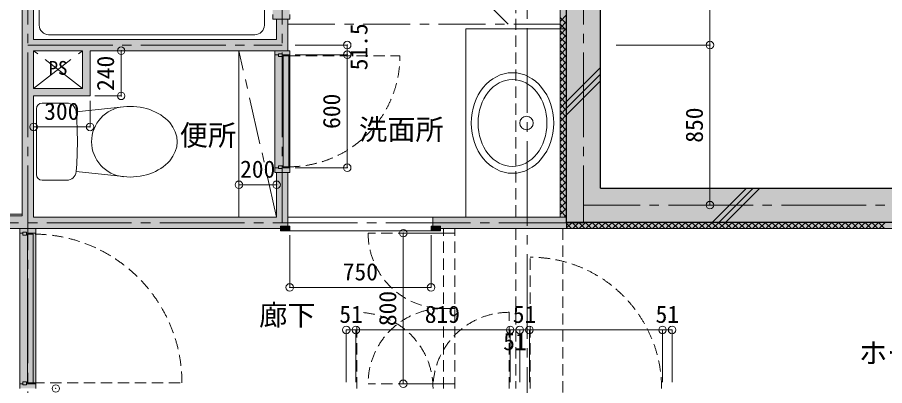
# Model space of a CAD drawing. Units: millimetres at full size, sheet at 1:50. Extents: x -9674 to 9699, y -6794 to 6791.
# Drawn here: x -789 to 3816, y 293 to 2249 of the extents above; entities that cross this region are included whole.
import ezdxf
from ezdxf.enums import TextEntityAlignment as Align

# ---------------------------------------------------------------- set-up
doc = ezdxf.new("R2010")
doc.units = ezdxf.units.MM
doc.header["$LTSCALE"] = 50
doc.header["$PDMODE"] = 32
doc.header["$PDSIZE"] = 40
for name, pattern in [('CHAIN1', [8, 5, -1, 1, -1]), ('CHAIN2', [12, 9, -1, 1, -1]), ('DASHED1', [1.8, 1.2, -0.6])]:
    doc.linetypes.add(name, pattern=pattern)
for name, color, linetype, lineweight in [('1-0_芯', 7, 'CHAIN2', 9), ('1-1_躯体', 2, 'Continuous', 25), ('1-2_間仕切', 3, 'Continuous', 18), ('1-3_建具', 3, 'Continuous', 18), ('1-4_仕上げ', 4, 'Continuous', 9), ('1-5_設備', 7, 'Continuous', 9), ('1-7_その他', 7, 'DASHED1', 9), ('1-8_ハッチ', 4, 'Continuous', 9), ('1-A_文字', 7, 'Continuous', 9), ('1-B_寸法', 7, 'Continuous', 9), ('1-C_梁', 7, 'DASHED1', 9), ('1-D_記号', 7, 'CHAIN1', 9)]:
    doc.layers.add(name, color=color, linetype=linetype, lineweight=lineweight)
for name, color, linetype in [('4-0', 1, 'Continuous'), ('4-2', 4, 'Continuous'), ('4-F', 4, 'Continuous')]:
    doc.layers.add(name, color=color, linetype=linetype)
doc.styles.add('ＭＳ ゴシック', font='')
doc.styles.get('ＭＳ ゴシック').set_extended_font_data('MS Gothic')

msp = doc.modelspace()

# ---------------------------------------------------------------- linework, layer by layer
at = {"layer": '1-0_芯'}
for p, q in [((-732.5, 5061.86), (-732.5, 247.86)), ((617.5, 5061.86), (617.5, 1157.86)), ((1917.5, -3658.14), (1917.5, 5061.86)), ((2217.5, 5061.86), (2217.5, 1157.86)), ((-732.5, 2101.86), (617.5, 2101.86)), ((8517.5, 1251.86), (2217.5, 1251.86)), ((-3032.5, 1157.86), (2217.5, 1157.86))]:
    msp.add_line(p, q, dxfattribs=at)
at = {"layer": '1-1_躯体'}
for p, q in [((2127.5, 1161.86), (2127.5, 3176.86)), ((2307.5, 1341.86), (5182.5, 1341.86)), ((2127.5, 1161.86), (6807.5, 1161.86))]:
    msp.add_line(p, q, dxfattribs=at)
msp.add_lwpolyline([(2307.5, 1341.86), (2307.5, 3951.86), (6557.5, 3951.86)], dxfattribs=at)
at = {"layer": '1-2_間仕切'}
for p, q in [((-702.5, 3986.86), (-702.5, 2131.86)), ((-762.5, 3601.86), (-762.5, 1194.86)), ((587.5, 2239.86), (587.5, 2131.86)), ((647.5, 2239.86), (647.5, 2071.86)), ((-702.5, 2131.86), (587.5, 2131.86)), ((-702.5, 2071.86), (-702.5, 1871.86)), ((-702.5, 2071.86), (-442.5, 2071.86)), ((-442.5, 1871.86), (-442.5, 2071.86)), ((-402.5, 1831.86), (-402.5, 2071.86)), ((-402.5, 2071.86), (587.5, 2071.86)), ((-702.5, 1871.86), (-442.5, 1871.86)), ((-702.5, 1831.86), (-702.5, 1187.86)), ((-702.5, 1831.86), (-402.5, 1831.86)), ((587.5, 1425.36), (587.5, 1187.86)), ((647.5, 1425.36), (647.5, 1140.36)), ((-1307.5, 1194.86), (-762.5, 1194.86)), ((-702.5, 1187.86), (587.5, 1187.86)), ((1417.5, 1187.86), (1417.5, 1140.36)), ((2127.5, 1187.86), (1417.5, 1187.86)), ((2127.5, 1126.86), (2127.5, 1161.86)), ((-1307.5, 1127.86), (607.5, 1127.86)), ((2127.5, 1126.86), (1457.5, 1126.86))]:
    msp.add_line(p, q, dxfattribs=at)
at = {"layer": '1-2_間仕切', "color": 7, "lineweight": 9}
msp.add_line((657.5, 2050.36), (657.5, 1450.36), dxfattribs=at)
at = {"layer": '1-3_建具', "color": 7, "lineweight": 9}
for p, q in [((567.5, 2264.86), (567.5, 2239.86)), ((657.5, 2264.86), (657.5, 2239.86)), ((567.5, 2239.86), (657.5, 2239.86)), ((577.5, 1450.36), (577.5, 2050.36)), ((1417.5, 1187.86), (647.5, 1187.86)), ((657.5, 1115.36), (1407.5, 1115.36)), ((-775, 302.86), (-775, 1102.86)), ((-690, 1102.86), (-690, 302.86))]:
    msp.add_line(p, q, dxfattribs=at)
at = {"layer": '1-3_建具'}
for p, q in [((577.5, 2071.86), (577.5, 2050.36)), ((657.5, 2071.86), (577.5, 2071.86)), ((577.5, 2050.36), (597.5, 2050.36)), ((597.5, 2040.36), (597.5, 2055.36)), ((617.5, 2040.36), (597.5, 2040.36)), ((617.5, 2050.36), (657.5, 2050.36)), ((652.5, 2045.36), (622.5, 2045.36)), ((622.5, 2045.36), (622.5, 1455.36)), ((652.5, 1455.36), (652.5, 2045.36)), ((657.5, 2071.86), (657.5, 2050.36)), ((577.5, 1450.36), (577.5, 1425.36)), ((577.5, 1450.36), (597.5, 1450.36)), ((597.5, 1460.36), (617.5, 1460.36)), ((597.5, 1445.36), (597.5, 1460.36)), ((617.5, 1445.36), (597.5, 1445.36)), ((617.5, 1460.36), (617.5, 1445.36)), ((617.5, 1450.36), (657.5, 1450.36)), ((622.5, 1455.36), (652.5, 1455.36)), ((657.5, 1450.36), (657.5, 1425.36)), ((657.5, 1425.36), (577.5, 1425.36)), ((-775, 1127.86), (-775, 1102.86)), ((-690, 1127.86), (-775, 1127.86)), ((-760, 1092.86), (-760, 1107.86)), ((-760, 1107.86), (-740, 1107.86)), ((-740, 1107.86), (-740, 1092.86)), ((-690, 1127.86), (-690, 1102.86)), ((-760, 1102.86), (-775, 1102.86)), ((-740, 1092.86), (-760, 1092.86)), ((-740, 1102.86), (-690, 1102.86)), ((-735, 1097.86), (-705, 1097.86)), ((-735, 307.86), (-735, 1097.86)), ((-705, 1097.86), (-705, 307.86)), ((-775, 302.86), (-775, 277.86)), ((-760, 302.86), (-775, 302.86)), ((-740, 312.86), (-760, 312.86)), ((-760, 297.86), (-760, 312.86)), ((-740, 297.86), (-760, 297.86)), ((-740, 297.86), (-740, 312.86)), ((-740, 302.86), (-690, 302.86)), ((-705, 307.86), (-735, 307.86)), ((-690, 302.86), (-690, 277.86))]:
    msp.add_line(p, q, dxfattribs=at)
at = {"layer": '1-3_建具', "color": 7, "linetype": 'DASHED1', "lineweight": 9}
for p, q in [((652.5, 2045.36), (1242.5, 2045.36)), ((1473.5, 277.86), (1473.5, 1127.86)), ((1533.5, 277.86), (1533.5, 1127.86)), ((1473.5, 1102.86), (1073.5, 1102.86)), ((1533.5, 1102.86), (1473.5, 1102.86)), ((1934.5, 277.86), (1934.5, 974.86)), ((1473.5, 702.86), (1533.5, 702.86)), ((1013.5, 277.86), (1013.5, 682.36)), ((1822.5, 277.86), (1822.5, 682.36)), ((-705, 307.86), (85, 307.86)), ((1473.5, 302.86), (1073.5, 302.86)), ((1473.5, 302.86), (1533.5, 302.86))]:
    msp.add_line(p, q, dxfattribs=at)
at = {"layer": '1-3_建具'}
for points in [[(597.5, 2055.36), (617.5, 2055.36), (617.5, 2040.36)], [(607.5, 1140.36), (607.5, 1115.36), (657.5, 1115.36)], [(607.5, 1140.36), (657.5, 1140.36), (657.5, 1115.36)], [(1457.5, 1140.36), (1407.5, 1140.36), (1407.5, 1115.36)], [(1457.5, 1140.36), (1457.5, 1115.36), (1407.5, 1115.36)]]:
    msp.add_lwpolyline(points, dxfattribs=at)
at = {"layer": '1-3_建具', "color": 7, "linetype": 'DASHED1', "lineweight": 9}
for centre, radius, start, end in [((652.5, 2045.36), 590, 270, 0), ((-705, 307.86), 790, 0, 90), ((1473.5, 1102.86), 400, 180, 270), ((1934.5, 277.86), 697, 0, 90), ((1473.5, 302.86), 400, 90, 180), ((1013.5, 277.86), 404.5, 0, 90), ((1822.5, 277.86), 404.5, 90, 180)]:
    msp.add_arc(centre, radius, start, end, dxfattribs=at)
at = {"layer": '1-4_仕上げ'}
msp.add_line((387.5, 2071.86), (387.5, 1187.86), dxfattribs=at)
at = {"layer": '1-5_設備'}
for p, q in [((-672.5, 2206.86), (-672.5, 3896.86)), ((522.5, 2206.86), (522.5, 3896.86)), ((1592.5, 1187.86), (1592.5, 2187.86)), ((2127.5, 2187.86), (1592.5, 2187.86)), ((472.5, 2156.86), (-622.5, 2156.86)), ((-687.5, 1763.52), (-687.5, 1413.52)), ((-657.5, 1793.52), (-526.25, 1793.52)), ((-476.41, 1747.51), (-225.35, 1774.17)), ((-476.41, 1429.52), (-225.35, 1402.87)), ((-657.5, 1383.52), (-526.25, 1383.52)), ((-1307.5, 1203.86), (-762.5, 1203.86))]:
    msp.add_line(p, q, dxfattribs=at)
msp.add_circle((1914.26, 1687.86), 36, dxfattribs=at)
for centre, radius, start, end in [((-622.5, 2206.86), 50, 180, 270), ((472.5, 2206.86), 50, 270, 0), ((-657.5, 1763.52), 30, 90, 180), ((-526.25, 1743.52), 50, 4.58409, 90), ((-208.23, 1588.52), 186.44, 95.26901, 264.731), ((-2459.44, 1588.52), 1989.39, 355.41592, 4.58409), ((-526.25, 1433.52), 50, 270, 355.41592), ((-657.5, 1413.52), 30, 180, 270)]:
    msp.add_arc(centre, radius, start, end, dxfattribs=at)
for major_axis, ratio in [((0, 267), 0.8202), ((0, 231), 0.7922)]:
    msp.add_ellipse((1839.86, 1687.86), major_axis=major_axis, ratio=ratio, dxfattribs=at)
msp.add_ellipse((-190.31, 1588.52), major_axis=(250, 0), ratio=0.75, start_param=4.5717765, end_param=7.9945944, dxfattribs=at)
at = {"layer": '1-7_その他', "color": 4, "linetype": 'CHAIN1'}
for p, q in [((-702.5, 1871.86), (-442.5, 2071.86)), ((-442.5, 1871.86), (-702.5, 2071.86)), ((587.5, 1187.86), (387.5, 2071.86))]:
    msp.add_line(p, q, dxfattribs=at)
at = {"layer": '1-8_ハッチ'}
for p, q in [((2092.5, 1187.86), (2092.5, 3141.86)), ((2092.5, 2226.63), (2127.5, 2261.63)), ((2092.5, 2248.91), (2127.5, 2213.91)), ((2092.5, 2191.27), (2127.5, 2226.27)), ((2092.5, 2213.56), (2127.5, 2178.56)), ((2092.5, 2155.92), (2127.5, 2190.92)), ((2092.5, 2178.2), (2127.5, 2143.2)), ((2092.5, 2120.56), (2127.5, 2155.56)), ((2092.5, 2142.85), (2127.5, 2107.85)), ((2092.5, 2085.21), (2127.5, 2120.21)), ((2092.5, 2107.49), (2127.5, 2072.49)), ((2092.5, 2049.85), (2127.5, 2084.85)), ((2092.5, 2072.14), (2127.5, 2037.14)), ((2092.5, 2014.5), (2127.5, 2049.5)), ((2092.5, 2036.78), (2127.5, 2001.78)), ((2092.5, 1979.14), (2127.5, 2014.14)), ((2092.5, 2001.43), (2127.5, 1966.43)), ((2127.5, 1802.01), (2307.5, 1982.01)), ((2092.5, 1943.78), (2127.5, 1978.78)), ((2092.5, 1966.07), (2127.5, 1931.07)), ((2092.5, 1908.43), (2127.5, 1943.43)), ((2127.5, 1766.65), (2307.5, 1946.65)), ((2092.5, 1930.71), (2127.5, 1895.71)), ((2092.5, 1873.07), (2127.5, 1908.07)), ((2092.5, 1895.36), (2127.5, 1860.36)), ((2127.5, 1731.3), (2307.5, 1911.3)), ((2092.5, 1837.72), (2127.5, 1872.72)), ((2092.5, 1860), (2127.5, 1825)), ((2092.5, 1802.36), (2127.5, 1837.36)), ((2092.5, 1824.65), (2127.5, 1789.65)), ((2092.5, 1767.01), (2127.5, 1802.01)), ((2092.5, 1789.29), (2127.5, 1754.29)), ((2092.5, 1731.65), (2127.5, 1766.65)), ((2092.5, 1753.94), (2127.5, 1718.94)), ((2092.5, 1696.3), (2127.5, 1731.3)), ((2092.5, 1718.58), (2127.5, 1683.58)), ((2092.5, 1660.94), (2127.5, 1695.94)), ((2092.5, 1683.23), (2127.5, 1648.23)), ((2092.5, 1625.59), (2127.5, 1660.59)), ((2092.5, 1647.87), (2127.5, 1612.87)), ((2092.5, 1590.23), (2127.5, 1625.23)), ((2092.5, 1612.52), (2127.5, 1577.52)), ((2092.5, 1554.88), (2127.5, 1589.88)), ((2092.5, 1577.16), (2127.5, 1542.16)), ((2092.5, 1519.52), (2127.5, 1554.52)), ((2092.5, 1541.81), (2127.5, 1506.81)), ((2092.5, 1484.17), (2127.5, 1519.17)), ((2092.5, 1506.45), (2127.5, 1471.45)), ((2092.5, 1448.81), (2127.5, 1483.81)), ((2092.5, 1471.1), (2127.5, 1436.1)), ((2092.5, 1413.45), (2127.5, 1448.45)), ((2092.5, 1435.74), (2127.5, 1400.74)), ((2092.5, 1378.1), (2127.5, 1413.1)), ((2092.5, 1400.38), (2127.5, 1365.38)), ((2092.5, 1342.74), (2127.5, 1377.74)), ((2092.5, 1365.03), (2127.5, 1330.03)), ((2092.5, 1307.39), (2127.5, 1342.39)), ((2901.56, 1161.86), (3081.56, 1341.86)), ((2936.92, 1161.86), (3116.92, 1341.86)), ((2972.27, 1161.86), (3152.27, 1341.86)), ((2092.5, 1329.67), (2127.5, 1294.67)), ((2092.5, 1272.03), (2127.5, 1307.03)), ((2092.5, 1294.32), (2127.5, 1259.32)), ((2092.5, 1236.68), (2127.5, 1271.68)), ((2092.5, 1258.96), (2127.5, 1223.96)), ((2092.5, 1201.32), (2127.5, 1236.32)), ((2092.5, 1223.61), (2127.5, 1188.61)), ((2114.39, 1187.86), (2127.5, 1200.97)), ((2092.5, 1188.25), (2092.9, 1187.86)), ((2127.5, 1130.26), (2159.1, 1161.86)), ((2127.5, 1153.25), (2153.9, 1126.86)), ((2154.25, 1161.86), (2189.25, 1126.86)), ((2159.45, 1126.86), (2194.45, 1161.86)), ((2189.61, 1161.86), (2224.61, 1126.86)), ((2194.81, 1126.86), (2229.81, 1161.86)), ((2224.96, 1161.86), (2259.96, 1126.86)), ((2230.17, 1126.86), (2265.17, 1161.86)), ((2260.32, 1161.86), (2295.32, 1126.86)), ((2265.52, 1126.86), (2300.52, 1161.86)), ((2295.67, 1161.86), (2330.67, 1126.86)), ((2300.88, 1126.86), (2335.88, 1161.86)), ((2331.03, 1161.86), (2366.03, 1126.86)), ((2336.23, 1126.86), (2371.23, 1161.86)), ((2366.38, 1161.86), (2401.38, 1126.86)), ((2371.59, 1126.86), (2406.59, 1161.86)), ((2401.74, 1161.86), (2436.74, 1126.86)), ((2406.94, 1126.86), (2441.94, 1161.86)), ((2437.1, 1161.86), (2472.1, 1126.86)), ((2442.3, 1126.86), (2477.3, 1161.86)), ((2472.45, 1161.86), (2507.45, 1126.86)), ((2477.65, 1126.86), (2512.65, 1161.86)), ((2507.81, 1161.86), (2542.81, 1126.86)), ((2513.01, 1126.86), (2548.01, 1161.86)), ((2543.16, 1161.86), (2578.16, 1126.86)), ((2548.36, 1126.86), (2583.36, 1161.86)), ((2578.52, 1161.86), (2613.52, 1126.86)), ((2583.72, 1126.86), (2618.72, 1161.86)), ((2613.87, 1161.86), (2648.87, 1126.86)), ((2619.07, 1126.86), (2654.07, 1161.86)), ((2649.23, 1161.86), (2684.23, 1126.86)), ((2654.43, 1126.86), (2689.43, 1161.86)), ((2684.58, 1161.86), (2719.58, 1126.86)), ((2689.78, 1126.86), (2724.78, 1161.86)), ((2719.94, 1161.86), (2754.94, 1126.86)), ((2725.14, 1126.86), (2760.14, 1161.86)), ((2755.29, 1161.86), (2790.29, 1126.86)), ((2760.5, 1126.86), (2795.5, 1161.86)), ((2790.65, 1161.86), (2825.65, 1126.86)), ((2795.85, 1126.86), (2830.85, 1161.86)), ((2826, 1161.86), (2861, 1126.86)), ((2831.21, 1126.86), (2866.21, 1161.86)), ((2861.36, 1161.86), (2896.36, 1126.86)), ((2866.56, 1126.86), (2901.56, 1161.86)), ((2896.71, 1161.86), (2931.71, 1126.86)), ((2901.92, 1126.86), (2936.92, 1161.86)), ((2932.07, 1161.86), (2967.07, 1126.86)), ((2937.27, 1126.86), (2972.27, 1161.86)), ((2967.43, 1161.86), (3002.43, 1126.86)), ((2972.63, 1126.86), (3007.63, 1161.86)), ((3002.78, 1161.86), (3037.78, 1126.86)), ((3007.98, 1126.86), (3042.98, 1161.86)), ((3038.14, 1161.86), (3073.14, 1126.86)), ((3043.34, 1126.86), (3078.34, 1161.86)), ((3073.49, 1161.86), (3108.49, 1126.86)), ((3078.69, 1126.86), (3113.69, 1161.86)), ((3108.85, 1161.86), (3143.85, 1126.86)), ((3114.05, 1126.86), (3149.05, 1161.86)), ((3144.2, 1161.86), (3179.2, 1126.86)), ((3149.4, 1126.86), (3184.4, 1161.86)), ((3179.56, 1161.86), (3214.56, 1126.86)), ((3184.76, 1126.86), (3219.76, 1161.86)), ((3214.91, 1161.86), (3249.91, 1126.86)), ((3220.11, 1126.86), (3255.11, 1161.86)), ((3250.27, 1161.86), (3285.27, 1126.86)), ((3255.47, 1126.86), (3290.47, 1161.86)), ((3285.62, 1161.86), (3320.62, 1126.86)), ((3290.83, 1126.86), (3325.83, 1161.86)), ((3320.98, 1161.86), (3355.98, 1126.86)), ((3326.18, 1126.86), (3361.18, 1161.86)), ((3356.33, 1161.86), (3391.33, 1126.86)), ((3361.54, 1126.86), (3396.54, 1161.86)), ((3391.69, 1161.86), (3426.69, 1126.86)), ((3396.89, 1126.86), (3431.89, 1161.86)), ((3427.04, 1161.86), (3462.04, 1126.86)), ((3432.25, 1126.86), (3467.25, 1161.86)), ((3462.4, 1161.86), (3497.4, 1126.86)), ((3467.6, 1126.86), (3502.6, 1161.86)), ((3497.76, 1161.86), (3532.76, 1126.86)), ((3502.96, 1126.86), (3537.96, 1161.86)), ((3533.11, 1161.86), (3568.11, 1126.86)), ((3538.31, 1126.86), (3573.31, 1161.86)), ((3568.47, 1161.86), (3603.47, 1126.86)), ((3573.67, 1126.86), (3608.67, 1161.86)), ((3603.82, 1161.86), (3638.82, 1126.86)), ((3609.02, 1126.86), (3644.02, 1161.86)), ((3639.18, 1161.86), (3674.18, 1126.86)), ((3644.38, 1126.86), (3679.38, 1161.86)), ((3674.53, 1161.86), (3709.53, 1126.86)), ((3679.73, 1126.86), (3714.73, 1161.86)), ((3709.89, 1161.86), (3744.89, 1126.86)), ((3715.09, 1126.86), (3750.09, 1161.86)), ((3745.24, 1161.86), (3780.24, 1126.86)), ((3750.44, 1126.86), (3785.44, 1161.86)), ((3780.6, 1161.86), (3815.6, 1126.86)), ((3785.8, 1126.86), (3820.8, 1161.86)), ((2127.5, 1126.86), (5632.5, 1126.86))]:
    msp.add_line(p, q, dxfattribs=at)
at = {"layer": '1-A_文字'}
msp.add_line((1696.27, 2332.79), (1816.21, 2212.86), dxfattribs=at)
at = {"layer": '1-B_寸法'}
for p, q in [((2888.33, 2101.86), (2888.33, 4061.86)), ((685.65, 2101.86), (962.5, 2101.86)), ((962.5, 2050.36), (962.5, 2101.86)), ((2390.6, 2101.86), (2888.33, 2101.86)), ((2888.33, 1251.86), (2888.33, 2101.86)), ((-402.5, 1805.92), (-402.5, 1666.91)), ((-402.5, 1666.91), (-702.5, 1666.91)), ((685.65, 1450.36), (962.5, 1450.36)), ((587.5, 1359.67), (387.5, 1359.67)), ((1260.37, 302.86), (1260.37, 1102.86)), ((1260.37, 1102.86), (1445.82, 1102.86)), ((1407.5, 1091.34), (1407.5, 814.47)), ((957.5, 311.87), (957.5, 588.74)), ((957.5, 588.74), (1008.5, 588.74)), ((1008.5, 311.87), (1008.5, 588.74)), ((1008.5, 588.74), (1827.5, 588.74)), ((1827.5, 311.87), (1827.5, 588.74)), ((1827.5, 588.74), (1878.5, 588.74)), ((1878.5, 311.87), (1878.5, 588.74)), ((1878.5, 588.74), (1929.5, 588.74)), ((1929.5, 311.87), (1929.5, 588.74)), ((1929.5, 588.74), (2636.5, 588.74)), ((2636.5, 311.87), (2636.5, 588.74)), ((2636.5, 588.74), (2687.5, 588.74)), ((2687.5, 311.87), (2687.5, 588.74)), ((1260.37, 302.86), (1445.82, 302.86))]:
    msp.add_line(p, q, dxfattribs=at)
for points in [[(-376.57, 1831.86), (-237.56, 1831.86), (-237.56, 2071.86)], [(685.65, 2050.36), (962.5, 2050.36), (962.5, 1450.36)], [(657.5, 1091.34), (657.5, 814.47), (1407.5, 814.47)]]:
    msp.add_lwpolyline(points, dxfattribs=at)
at = {"layer": '1-B_寸法', "color": 3}
for p in [(962.5, 2101.86), (2888.33, 2101.86), (-237.56, 2071.86), (962.5, 2050.36), (-237.56, 1831.86), (-702.5, 1666.91), (-402.5, 1666.91), (962.5, 1450.36), (387.5, 1359.67), (587.5, 1359.67), (2888.33, 1251.86), (1260.37, 1102.86), (657.5, 814.47), (1407.5, 814.47), (957.5, 588.74), (1008.5, 588.74), (1827.5, 588.74), (1878.5, 588.74), (1929.5, 588.74), (2636.5, 588.74), (2687.5, 588.74), (1260.37, 302.86), (-584.43, 277.86)]:
    msp.add_point(p, dxfattribs=at)
at = {"layer": '1-C_梁'}
for p, q in [((1857.5, 3141.86), (1857.5, 1187.86)), ((1857.5, 1126.86), (1857.5, 277.86)), ((2107.5, 1126.86), (2107.5, -322.14))]:
    msp.add_line(p, q, dxfattribs=at)
at = {"layer": '1-D_記号'}
msp.add_line((647.5, 2212.86), (2092.5, 2212.86), dxfattribs=at)
at = {"layer": '4-0'}
for points in [[(2127.5, 3176.86), (2307.5, 1341.86), (2307.5, 3951.86)], [(2127.5, 3176.86), (2127.5, 1161.86), (2307.5, 1341.86)], [(6807.5, 1161.86), (6687.5, 1341.86), (2127.5, 1161.86), (2307.5, 1341.86)]]:
    msp.add_solid(points, dxfattribs=at)
at = {"layer": '4-2'}
for points in [[(-762.5, 3971.86), (-702.5, 3971.86), (-702.5, 2131.86)], [(-762.5, 3971.86), (-702.5, 2131.86), (-702.5, 2071.86)], [(-762.5, 3971.86), (-702.5, 2071.86), (-702.5, 1871.86)], [(-702.5, 1187.86), (-762.5, 1194.86), (-762.5, 3971.86)], [(-702.5, 1187.86), (-762.5, 3971.86), (-702.5, 1871.86)], [(567.5, 2239.86), (657.5, 2239.86), (567.5, 3009.86), (657.5, 3009.86)], [(587.5, 2239.86), (647.5, 2239.86), (647.5, 2071.86)], [(647.5, 2071.86), (587.5, 2131.86), (587.5, 2239.86)], [(-702.5, 2071.86), (-702.5, 2131.86), (587.5, 2131.86)], [(647.5, 2071.86), (-702.5, 2071.86), (587.5, 2131.86)], [(-442.5, 2071.86), (-402.5, 2071.86), (-402.5, 1831.86)], [(-442.5, 1871.86), (-442.5, 2071.86), (-402.5, 1831.86)], [(577.5, 2071.86), (657.5, 2071.86), (577.5, 1425.36), (657.5, 1425.36)], [(-702.5, 1831.86), (-702.5, 1871.86), (-442.5, 1871.86)], [(-702.5, 1831.86), (-442.5, 1871.86), (-402.5, 1831.86)], [(587.5, 1425.36), (647.5, 1425.36), (647.5, 1140.36)], [(587.5, 1425.36), (647.5, 1140.36), (607.5, 1140.36)], [(587.5, 1425.36), (607.5, 1140.36), (607.5, 1127.86)], [(607.5, 1127.86), (587.5, 1187.86), (587.5, 1425.36)], [(607.5, 1127.86), (-1307.5, 1127.86), (-1307.5, 1194.86)], [(-1307.5, 1194.86), (-762.5, 1194.86), (-702.5, 1187.86)], [(607.5, 1127.86), (-1307.5, 1194.86), (-702.5, 1187.86)], [(607.5, 1127.86), (-702.5, 1187.86), (587.5, 1187.86)], [(1417.5, 1140.36), (1417.5, 1187.86), (2127.5, 1187.86)], [(2127.5, 1187.86), (1457.5, 1140.36), (1417.5, 1140.36)], [(2127.5, 1187.86), (2127.5, 1126.86), (1457.5, 1126.86)], [(2127.5, 1187.86), (1457.5, 1126.86), (1457.5, 1140.36)], [(-775, 277.86), (-690, 277.86), (-775, 1127.86), (-690, 1127.86)], [(607.5, 1115.36), (607.5, 1140.36), (657.5, 1115.36), (657.5, 1140.36)], [(1407.5, 1115.36), (1407.5, 1140.36), (1457.5, 1115.36), (1457.5, 1140.36)]]:
    msp.add_solid(points, dxfattribs=at)
at = {"layer": '4-F'}
for points in [[(2092.5, 3066.86), (2127.5, 3101.86), (2092.5, 1187.86), (2127.5, 1187.86)], [(2127.5, 1126.86), (2127.5, 1161.86), (5632.5, 1126.86), (5632.5, 1161.86)]]:
    msp.add_solid(points, dxfattribs=at)

# ---------------------------------------------------------------- texts
at = {"layer": '1-A_文字', "style": 'ＭＳ ゴシック'}
for s, height, p in [('PS', 73.31, (-622.5, 1921.86)), ('洗面所', 110, (1025.05, 1565.4)), ('便所', 110, (73.18, 1534.78)), ('廊下', 110, (494.59, 579.26)), ('ホール', 110, (3679.3, 378.41))]:
    msp.add_text(s, height=height, dxfattribs=at).set_placement(p, align=Align.BOTTOM_LEFT)
at = {"layer": '1-B_寸法', "style": 'ＭＳ ゴシック'}
for s, p in [('51.5', (1097.5, 1967.79)), ('240', (-247.56, 1858.11)), ('600', (952.5, 1656.61)), ('850', (2878.33, 1583.11)), ('800', (1250.37, 609.11))]:
    msp.add_text(s, height=91.64, rotation=90, dxfattribs=at).set_placement(p, align=Align.BOTTOM_LEFT)
for s, p in [('300', (-646.25, 1676.91)), ('200', (393.75, 1369.67)), ('750', (938.75, 824.47)), ('51', (920.5, 598.74)), ('819', (1374.25, 598.74)), ('51', (1841.5, 598.74)), ('51', (2599.5, 598.74)), ('51', (1790.5, 453.74))]:
    msp.add_text(s, height=91.64, dxfattribs=at).set_placement(p, align=Align.BOTTOM_LEFT)

doc.saveas('drawing.dxf')
